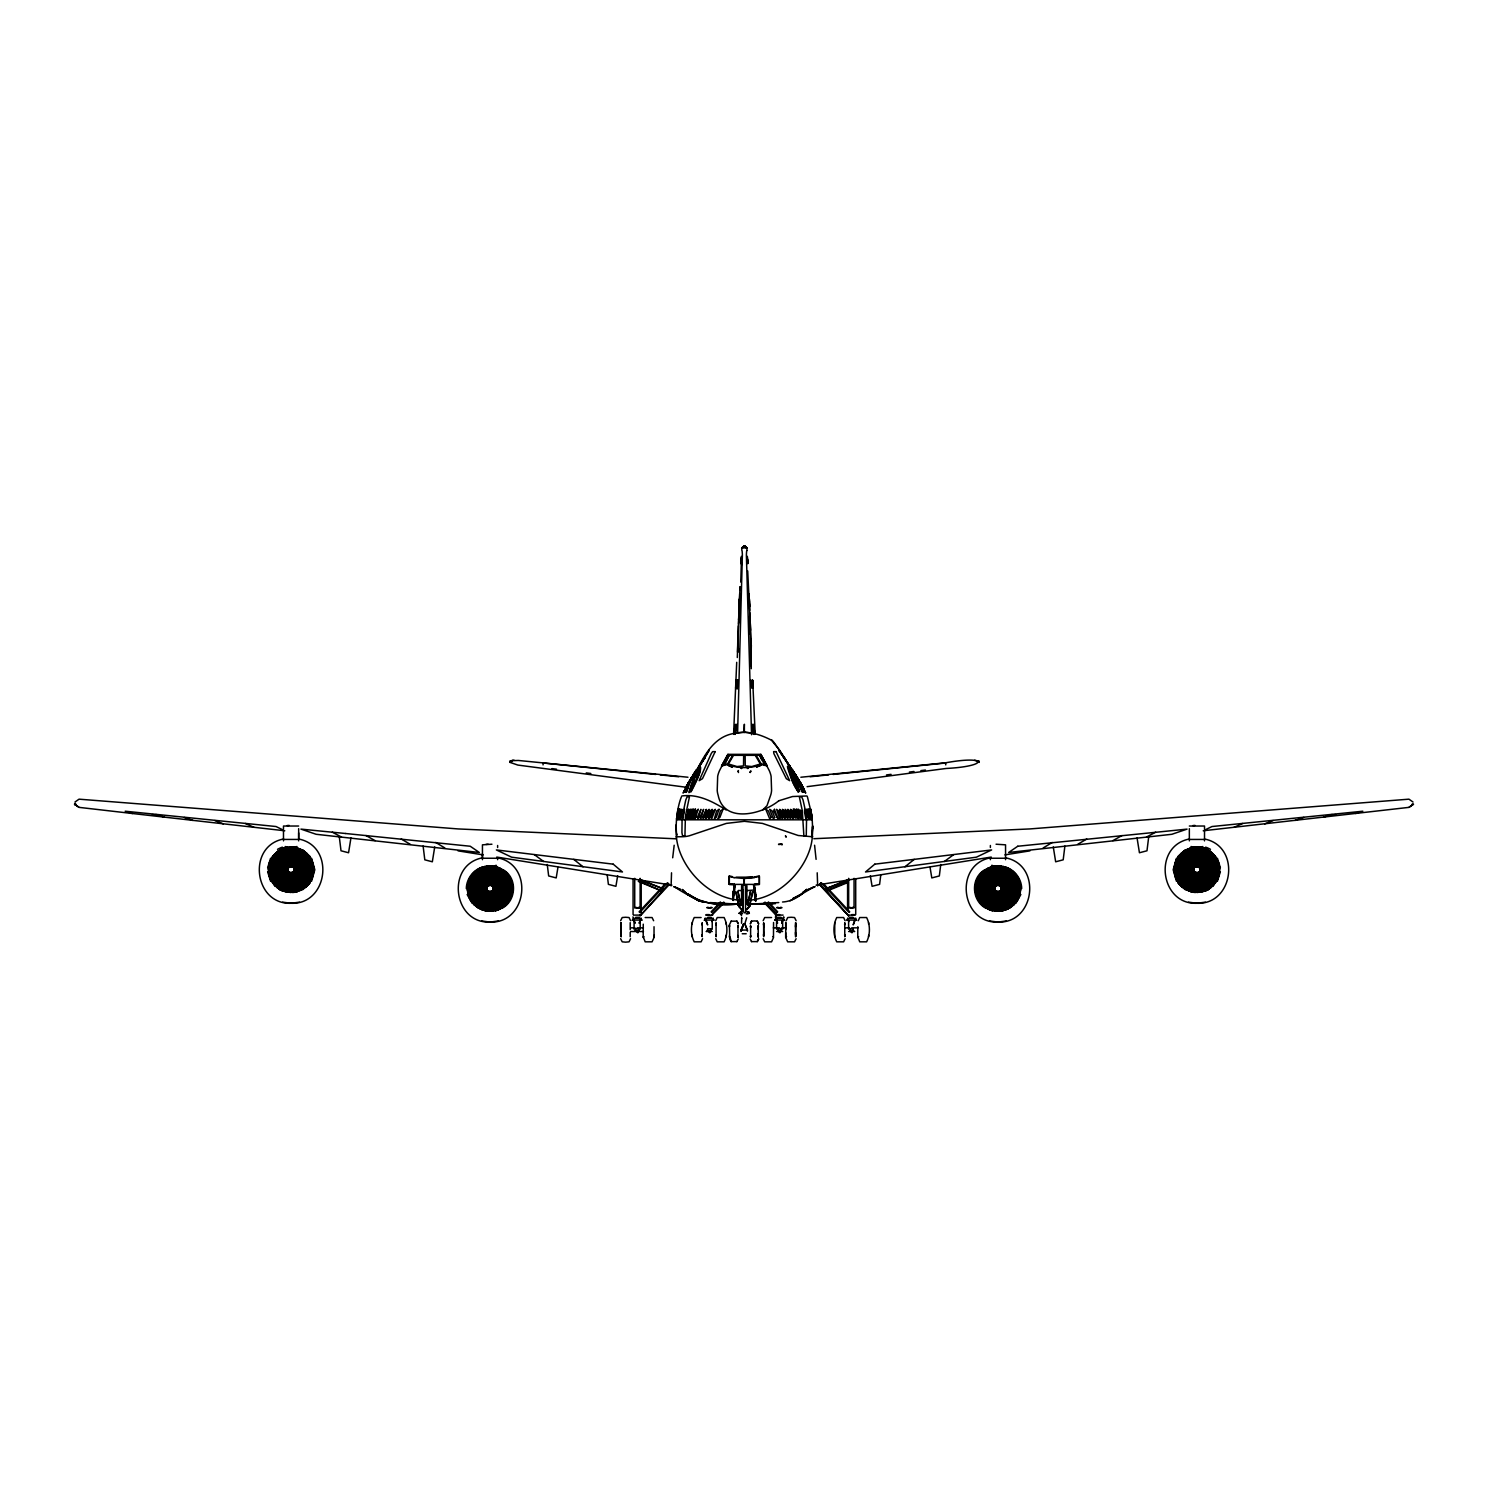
<?xml version="1.0" encoding="UTF-8"?>
<svg xmlns="http://www.w3.org/2000/svg" width="1488" height="1488" viewBox="0 0 1488 1488"><rect width="100%" height="100%" fill="white"/><g stroke="black" fill="none" stroke-linecap="round" stroke-linejoin="round"><path stroke-width="1.5" d="M283.483 839.492L283.483 830.676M298.66 828.686L298.66 839.437L283.483 839.437M749.71 612.479L749.673 622.43L749.189 616.888M313.689 868.043L313.689 870.554L294.345 869.476L313.689 870.685M512.635 889.359L493.309 888.299L512.635 889.359L512.653 886.867L493.291 888.076M268.472 871.373L287.854 870.294L268.472 868.862L287.854 870.145L268.472 870.833L268.714 873.456L287.909 870.592L268.547 871.503L268.472 868.862L287.835 869.848L268.919 865.253M467.381 888.094L486.781 888.82L467.437 887.685L467.437 890.177L486.818 889.117L467.995 883.537L467.511 885.992L486.781 888.82L467.437 888.224L467.623 885.602L486.781 888.652L467.511 885.992M738.922 617.687L739.48 598.846L739.48 618.896M677.189 815.48L676.594 818.939L677.951 809.342L677.765 810.904L679.439 809.342L679.235 810.904M678.547 816.038L677.3 818.939L678.286 809.342M677.877 818.939L679.198 809.342M678.472 817.377L678.621 818.939L680.574 809.342L679.198 818.939L679.03 817.377M680.165 818.939L681.988 809.342L680.183 818.939M733.249 893.005L733.547 891.647M734.123 886.885C737.434 877.027 730.534 916.571 733.565 891.87M733.435 900.445L733.398 893.153M753.058 687.326L752.909 685.354L755.16 733.1M676.222 824.761L676.315 832.703M812.615 828.146L812.039 816.001L807.445 796.954M672.688 857.795L674.176 845.24M741.34 556.345L740.987 563.729L741.061 562.278M1020.005 883.537L1001.201 889.043L1020.563 890.177L1020.563 887.685L1001.182 888.95L1020.433 886.141L1020.005 883.537L1001.219 888.206L1020.154 883.928L1019.447 881.528L1001.182 888.057L1019.633 881.9L1018.703 879.575L1001.164 887.908L1019.429 881.398L1001.164 887.908M1218.56 863.226L1200.128 869.234L1218.412 862.705L1219.118 865.105L1200.184 869.401L1218.97 864.602L1219.453 867.188L1200.184 869.848L1219.342 866.648L1219.583 869.271L1200.184 869.996L1219.081 865.253M978.472 894.809L994.672 888.596L975.477 890.903M1174.385 872.228L1174.85 874.684L1193.655 870.089L1174.757 874.163L1175.408 876.711L1193.711 870.238L1174.441 872.098M736.913 724.563L735.146 734.402M740.094 605.746L739.703 593.619L738.755 617.148M754.583 886.885C751.607 878.459 757.95 918.635 755.03 892.409M755.588 896.725C754.9 888.764 755.904 898.38 755.662 896.185M812.411 835.717L812.615 827.254M294.178 868.75L312.982 863.914L313.447 866.369L294.326 869.271M493.216 887.871L511.853 882.626M737.602 733.1L742.345 556.177A21.576 3.218 -78.5 0 0 742.289 553.164L742.214 552.067A22.153 1.395 -83.9 0 0 741.88 550.634L741.675 547.993L744.372 545.836L747.125 547.993L746.79 550.634M998.913 874.591L999.099 885.49L1003.675 866.63L1001.219 866.183M1198.324 866.779L1204.108 848.29L1198.342 866.797L1198.1 847.156L1200.574 847.379L1197.896 866.648A3.255 3.255 0 0 1 1199.588 871.615L1216.44 881.287L1217.537 879.055L1199.644 871.54A3.255 3.255 0 0 1 1194.25 871.615L1193.804 870.759L1175.929 878.311L1177.045 880.543L1193.841 870.833L1177.101 880.673M735.946 682.787L736.076 680.165L735.983 682.415M739.778 616.478L740.28 600.017M740.782 582.068L741.359 562.055L741.787 564.64M994.747 910.972L997.109 891.721L994.096 910.842L996.7 911.14L997.258 891.74L996.179 911.102L998.801 911.158L997.481 891.814L996.29 911.177M996.7 911.14L997.481 891.814M1195.794 888.02L1195.571 872.749L1189.024 890.921M1196.445 872.991L1195.255 892.354L1197.766 892.354L1196.519 872.972L1195.794 892.354L1193.171 892.112L1196.073 872.917L1193.711 892.149L1191.125 891.665L1195.645 872.749L1191.665 891.758M621.203 934.669L621.259 932.399M735.816 685.726L735.686 688.256L735.723 687.177M735.184 732.375L736.021 724.377L734.495 734.384M758.155 929.144L758.173 926.038M763.697 934.669L763.772 932.399M795.485 927.024L795.559 924.755M290.904 866.462L291.295 847.137M490.259 865.96L489.943 885.304L492.881 866.128L490.408 865.886M735.76 686.861L735.835 684.833M1198.119 847.137L1197.487 866.518L1198.658 847.137L1196.166 847.137L1197.338 866.518L1196.557 847.081L1194.083 847.304M489.738 911.158L490.445 891.796L486.985 910.991L489.608 911.233L490.594 891.796M741.526 913.688L739.052 913.316L741.619 911.4L741.526 909.373L738.122 905.374L740.745 903.793M738.215 905.374L738.253 904.388M738.308 625.834L737.862 652.302M654.032 936.882L654.106 935.189M692.18 924.178L692.255 922.486M735.983 682.248L735.946 682.471M741.136 560.548L741.266 557.665M726.088 936.882L726.144 935.189M729.343 926.764L729.399 925.331M729.492 926.764L729.548 925.331M834.749 922.486L834.749 936.882M868.583 936.882L868.657 935.189M733.64 733.1L736.709 662.327M702.169 924.755L702.243 923.211L702.169 924.811M716.081 936.212L716.156 934.669L716.081 936.101M737.862 636.25L737.546 652.097M738.439 624.179L738.773 615.121L738.848 622.43M750.473 936.882L750.677 935.599L750.473 936.789M844.682 924.755L844.756 923.211L844.682 924.811M620.98 924.811L621.054 923.323M735.723 688.126L736.058 680.183M758.173 936.789L758.396 935.543M763.493 924.811L763.567 923.323M795.689 936.101L795.764 934.613M735.909 683.476L735.946 682.508M740.15 589.992L740.02 586.644L737.304 657.529M735.742 687.27L735.797 685.987M997.462 870.257L997.202 865.96L999.694 865.96L998.653 885.379L997.723 874.572M1197.691 866.555L1198.621 847.211M1195.124 892.279L1196.222 872.935M743.907 732.505L744.372 724.247L744.372 732.505M751.273 668.689L751.049 639.449M490.928 865.942L489.775 885.286L490.798 865.96L488.306 865.96L488.901 885.49L484.325 866.63L486.781 866.183L489.199 885.397A3.255 3.255 0 0 0 487.376 890.438L487.394 890.494A3.255 3.255 0 0 0 492.714 890.438L510.161 898.882M290.588 866.5L291.834 847.137L289.342 847.137L290.681 866.518L289.881 847.137L287.426 847.379L290.234 866.574A3.255 3.255 0 0 0 288.412 871.615L271.56 881.287L270.463 879.055L288.356 871.54A3.255 3.255 0 0 0 293.75 871.615L294.215 870.685L312.052 878.162M681.392 796.898C676.891 807.798 675.199 826.733 676.724 834.842M677.635 818.939L679.012 809.342L678.658 810.904M738.569 619.808L738.662 618.543M812.039 835.717L812.653 825.859L812.113 835.754L812.336 832.703M999.694 865.96L998.522 885.323L999.155 865.96L1001.629 866.183L998.801 885.397A3.255 3.255 0 0 1 1000.624 890.438L1017.476 900.091L1018.573 897.859L1000.661 890.438A3.255 3.255 0 0 1 995.286 890.438L981.448 903.997M290.104 892.354L291.332 873.01L286.105 891.814L288.56 892.279L291.034 873.028L288.021 892.168L290.644 892.409L291.481 872.972L292.745 892.354L290.234 892.354L291.481 872.972L292.206 892.354L294.829 892.112L292.504 872.712M489.068 911.177L490.296 891.833L489.068 911.177L491.71 911.177L490.891 891.721L491.3 911.14L493.774 910.916L491.393 891.554M671.534 872.805L671.107 885.937M738.16 681.709C737.843 673.339 736.207 701.927 737.788 681.578M1218.895 875.093L1199.923 871.019L1218.895 875.093L1218.226 877.492L1199.886 871.168L1219.304 873.047L1218.839 875.502L1199.923 871.019L1218.839 875.502M1175.111 863.803L1193.934 868.471L1175.65 861.924L1174.962 864.323L1193.915 868.471L1175.557 862.315L1176.45 859.99M313.28 874.312L294.345 870.089L312.592 876.711L313.28 874.312L294.326 869.941L313.559 872.098M493.291 888.987L512.523 890.903M733.324 892.372L734.198 886.96L733.007 895.832L734.012 888.559L733.807 889.657M287.816 869.996L268.417 869.271L268.658 866.779L287.798 869.699L268.603 867.318L269.03 864.733L287.816 869.401L269.588 862.705L268.882 865.105L287.816 869.401L269.607 862.575L287.872 869.085L272.044 857.553L273.587 855.414L288.43 867.857L274.982 853.87L273.29 855.693L288.356 867.913M733.77 891.591L733.993 889.843L732.896 898.622L733.193 895.311M738.625 651L738.773 648.954M750.882 665.88L751.328 645.085M543.046 764.906L543.194 763.009L655.706 774.43M1020.322 892.261L1020.545 889.768L1001.145 889.247L1020.322 892.261L1001.033 889.694L1019.987 893.786L1001.033 889.694M1219.286 873.456L1219.509 870.964L1200.146 870.294L1219.528 868.732L1219.528 871.373L1200.091 870.592L1219.286 873.456L1200.035 870.815M754.993 890.605L755.402 892.856L754.583 887.276L755.458 893.488M976.054 882.737L975.589 885.193L994.784 887.871L975.384 887.276L975.607 884.783L994.895 887.406L976.147 882.626M1174.348 868.453L1174.571 865.96L1193.748 868.88L1174.311 870.015M313.745 870.145L313.503 872.638L294.364 869.866M676.705 818.939L676.854 817.377M735.853 686.6L736.169 683.624M735.779 688.126L736.579 681.578M733.565 892.651L733.286 895.032M677.486 818.939L677.654 817.377M1200.184 869.996L1219.528 868.732L1200.146 870.145L1219.528 871.373M737.918 682.787L737.099 686.805M643.262 936.882L645.178 941.83L652.06 941.83L654.032 937.514L654.032 926.726M857.813 936.882L859.729 941.83L866.611 941.83C870.368 934.65 870.313 924.736 866.611 917.538L859.729 917.538L858.241 920.719M687.958 777.238L518.345 760.461L512.095 760.666L509.807 762.321L517.861 765.074L686.842 787.338M817.656 885.937L817.21 872.805M1199.923 849.518L1197.896 866.648L1196.501 866.5L1189.861 848.234L1192.409 847.528L1196.724 866.5L1191.888 847.676L1196.575 866.481L1192.018 847.676L1194.473 847.211L1197.189 866.481L1196.036 847.137L1197.189 866.481L1193.934 847.304M287.891 870.517L270.649 870.908L287.891 870.443L268.658 872.917L287.909 870.592M994.895 908.796L996.607 891.554M1195.924 872.842L1193.06 892.019M880.747 875.167L879.613 884.356L872.08 886.309L870.331 875.744M940.751 864.491L939.337 875.948L931.804 877.92L930.056 867.355M1064.887 846.058L1063.195 859.822L1055.662 861.794L1053.281 846.932M1148.68 837.019L1146.988 850.783L1139.436 852.754L1137.055 837.893M292.708 866.927L291.071 866.481L293.396 847.267L295.982 847.676L291.425 866.481L289.732 866.76L283.892 848.29M507.873 902.546L506.199 904.388L492.621 890.568A3.255 3.255 0 0 0 490.891 885.416L492.342 866.072L494.946 866.481L490.389 885.304L489.199 885.416L486.26 866.276M678.379 810.904L678.584 809.342L677.356 818.939M732.821 900.407L734.57 885.267M288.691 892.223L291.183 873.01M487.45 908.852L490.147 891.814L487.506 911.084L485.051 910.619L489.701 891.814L485.441 910.768L483.042 910.061L489.552 891.777L483.563 910.21M733.677 891.368L733.882 889.861L733.398 892.744M735.128 730.794L735.742 726.144L735.388 730.794M733.751 890.549L733.547 892.335M267.617 867.764L270.593 858.241M466.302 888.559C466.451 878.943 473.11 869.885 482.354 867.076M763.697 923.62L763.697 935.747M1220.383 871.726L1217.407 881.249M75.237 803.334L74.642 804.673L76.037 804.32M812.318 836.795C810.439 865.402 780.437 899.812 746.269 900.352M350.945 837.893L348.564 852.754L341.012 850.783L339.32 837.019M434.719 846.932L432.338 861.794L424.805 859.822L423.113 846.058M509.956 761.131C508.654 763.642 512.021 759.029 514.216 760.294M557.944 867.355L556.196 877.92L548.663 875.948L547.249 864.491M617.669 875.744L615.92 886.309L608.387 884.356L607.253 875.167M733.696 734.291L735.463 724.451L733.696 734.384M291.202 866.462L293.917 847.304L291.443 847.081M490.166 885.286L492.881 866.128M1218.3 877.102L1199.793 871.28L1217.407 879.427L1218.3 877.102L1199.923 871.094M976.686 880.729L995.007 887.127L975.998 883.147L976.686 880.729L995.1 887.015L977.616 878.701M1175.762 861.812L1194.064 868.192L1176.58 859.897M311.866 878.664L294.233 870.536L312.74 876.19L311.866 878.664L294.215 870.685M493.253 889.285L511.705 895.013M287.872 869.104L269.421 863.077L270.332 860.752L287.947 868.787L270.128 861.254L271.244 858.874L288.021 868.657L271.244 858.874M678.305 816.038L679.997 809.342L678.881 816.038M1174.311 868.583L1193.748 868.88L1174.553 866.369L1175.018 863.914L1193.841 868.601L1174.664 865.849M313.615 872.228L313.15 874.684L294.345 870.089M512.579 891.052L512.114 893.507L493.309 888.913L512.207 892.967L511.556 895.516L493.253 889.21M747.98 903.402L750.547 891.312L747.683 903.793M749.692 905.857L752.686 891.758L749.468 905.857L747.553 905.411M999.099 885.49L1003.135 866.518L1005.665 867.244L999.899 885.918L1008.976 868.787L1011.226 870.182L1000.122 886.104L1008.976 868.787M999.564 885.695L1005.163 867.095L999.359 885.602L1003.265 866.574M1202.099 847.714L1198.045 866.667L1202.75 847.9M490.835 885.397L494.425 866.388L496.973 867.039L490.37 885.304L494.555 866.351M290.96 873.028L286.477 891.944L284.078 891.256A20.534 20.534 0 0 1 277.865 887.592M485.59 910.73L489.998 891.833M678.9 810.904L679.253 809.342M678.026 810.904L678.379 809.342M999.304 885.565L1003.786 866.723M994.635 910.935L992.161 910.47L996.328 891.424L988.237 909.038L990.562 909.931L996.532 891.517L990.059 909.745M992.161 910.47L996.811 891.628L992.57 910.526L990.171 909.856L996.532 891.517L990.562 909.931M1191.125 891.665L1195.775 872.824L1191.535 891.721L1189.135 891.033M296.112 847.676L291.574 866.537M295.982 847.676L291.276 866.5L295.461 847.565L298.009 848.216L291.871 866.593L297.488 848.067L299.962 848.941L292.02 866.611A3.255 3.255 0 0 1 293.75 871.615L307.16 885.695L308.927 883.742M490.37 885.304L494.946 866.481M285.956 891.796L290.737 873.01L284.599 891.405M485.051 910.619L489.924 891.833M734.96 734.291L736.895 724.414M734.719 886.922L735.165 885.304M467.846 883.928L486.799 888.355L467.883 884.077L468.553 881.528L486.818 888.057L468.367 881.9L469.297 879.575L486.892 887.759L468.571 881.398M294.326 869.643L313.689 870.015M493.291 888.466L512.653 888.82L512.467 891.442L493.328 888.689M1206.563 849.239L1198.603 866.927L1204.238 848.346L1206.563 849.239L1198.844 867.095L1208.423 850.206L1206.173 849.109L1198.714 867.039L1207.94 849.983L1198.844 867.095M1195.31 872.6L1189.526 891.126L1187.201 890.233L1195.385 872.619L1187.591 890.345L1185.341 889.247L1194.976 872.396L1187.108 890.103M1189.656 891.182L1195.571 872.749M490.687 885.341L496.453 866.89M282.125 890.512L290.29 872.898L284.45 891.424L282.125 890.512L289.993 872.824L278.461 888.522L280.581 889.843L289.993 872.824L280.116 889.545L282.478 890.717L290.141 872.898M489.403 891.777L483.414 910.247L481.089 909.335L489.403 891.777L482.912 910.042L489.533 891.777M639.245 922.895L640.584 918.914M781.814 922.895L783.823 916.906L781.814 923.267M855.191 918.914L853.182 924.904L855.86 918.226M1198.454 866.872L1204.629 848.439L1202.23 847.769L1198.175 866.741L1202.639 847.807L1200.184 847.36M698.597 775.453C704.01 757.336 689.018 786.11 690.544 790.407M283.948 891.238L290.439 872.972M685.819 788.101L697.816 769.761L696.291 772.253M737.025 941.606L731.073 941.606L729.752 938.984L729.399 924.848L731.222 921.165M715.728 920.719L717.216 917.538L724.098 917.538C727.799 924.736 727.855 934.65 724.098 941.83L717.216 941.83L715.728 938.705M845.11 938.705L843.622 941.83L836.74 941.83C832.982 934.65 833.038 924.736 836.74 917.538L843.622 917.538L845.11 920.719M1017.346 900.184L1000.42 890.735L1017.625 899.719L1016.323 901.858L1000.494 890.605L1017.718 899.608L1000.661 890.438M1199.384 871.912L1215.566 882.589L1199.254 872.005L1214.301 884.244L1199.049 872.21L1214.208 884.337L1212.534 886.197L1198.937 872.34L1213.836 884.746L1215.473 882.682L1199.458 871.782L1216.589 880.915L1215.287 883.035L1199.384 871.931L1216.31 881.361M979.364 875.669L995.509 886.383L979.774 875.13L978.323 877.325L995.323 886.625L978.49 876.953L977.374 879.185L995.249 886.755L995.956 885.974L982.415 872.061L980.722 873.902L995.844 886.085L981.094 873.512M487.004 887.332L471.305 875.911L469.966 878.013L487.004 887.332L471.305 875.911L487.227 886.922L472.552 874.237L471.026 876.209L487.078 887.201L470.264 877.567M750.826 771.082L749.747 772.235M747.478 930.056L744.818 923.769L747.478 931.116L747.367 930.056L740.968 930.056L743.609 923.769L741.061 931.116L743.516 924.327M741.061 931.116L742.977 926.02M750.826 771.193L750.305 772.551M977.504 878.794L976.593 881.138L995.007 887.146M511.723 895.144L510.83 897.487L493.179 889.508L511.016 896.985M639.245 923.267L641.254 918.226M711.971 921.593L713.31 918.226M695.938 770.635L683.624 792.341M690.618 781.405L686.284 792.341L688.237 786.538L685.001 792.341L688.702 783.804M1193.822 868.676L1174.906 864.454M697.835 777.424C683.438 805.51 694.561 787.04 699.937 772.551C704.977 747.646 678.64 815.889 693.482 783.934L693.017 786.427L698.151 775.843L698.188 774.876L696.756 776.941L699.267 770.3L696.086 776.959L696.44 774.876L695.64 775.843L691.529 788.101M1000.066 886.048L1009.459 869.029L1007.227 867.932L999.638 885.751L1007.711 868.174L1005.274 867.169M1007.227 867.932L999.75 885.844L1007.618 868.043M1198.603 866.927L1206.061 849.053M986.302 907.922L995.918 891.089L988.627 909.168L986.377 908.052L996.011 891.2L994.951 889.861L977.839 898.882M988.739 909.224L996.346 891.424M299.46 848.755L292.001 866.611L299.962 848.941M491.114 885.49L498.424 867.56L500.805 868.676L491.263 885.527L505.455 872.024M282.627 890.717L290.29 872.898M481.442 909.54L489.106 891.703L479.21 908.405L481.442 909.54L489.254 891.721L481.089 909.335M690.227 780.921L697.091 769.873L683.736 792.341M311.569 881.249L314.824 869.755L311.569 858.241M1020.861 894.511L1015.876 903.235M1176.431 858.241L1173.176 869.755L1176.431 881.249M683.048 793.141L696.105 770.152M988.144 908.926L996.16 891.275M491.059 885.434L498.926 867.764L496.601 866.853M1015.337 903.067L1000.308 890.828L1016.602 901.393L1015.021 903.495L1000.196 890.959L1016.509 901.486L1000.42 890.735M1178.403 856.753L1194.678 867.355L1179.91 854.763L1178.403 856.753L1194.473 867.578L1176.338 860.38L1177.454 858.148L1194.418 867.616L1177.566 858.055M751.589 921.165L750.324 923.843L751.421 921.165L754.509 920.923L757.373 921.165L758.694 923.843M786.203 920.719L787.691 917.538L791.151 917.259L794.555 917.538L796.117 920.719M272.062 857.404L288.17 868.248L273.587 855.414M630.559 938.705L629.071 941.83L625.592 942.164L622.189 941.83L620.626 938.705M702.596 938.705L701.108 941.83L694.226 941.83C690.469 934.65 690.525 924.736 694.226 917.538L701.108 917.538M736.858 941.606L738.271 938.984M620.626 920.719L622.189 917.538L625.592 917.259L629.071 917.538L630.559 920.719M763.139 920.719L764.702 917.538L771.565 917.538M312.071 878.311L310.955 880.543L294.122 870.982L311.197 880.059M511.035 897.134L509.919 899.366L493.086 889.787M778.577 844.552L781.944 844.235L778.577 844.235M757.206 941.606L758.527 938.984M758.694 938.984L757.373 941.606L751.421 941.606M796.117 938.705L794.555 941.83L787.691 941.83L785.701 937.514L785.701 932.697M469.073 879.929L470.208 877.697L486.967 887.48L469.334 879.445M729.269 755.327L724.582 764.516L727.632 763.846L732.617 755.327L727.762 755.29L722.108 765.353L724.303 764.627L729.101 755.29M1210.172 851.359L1199.086 867.281L1208.051 850.057L1210.172 851.359L1199.309 867.504L1211.399 852.345L1199.514 867.727L1213.334 854.112L1211.474 852.438L1199.384 867.634L1212.943 853.759M982.991 905.597L985 907.085L995.788 891.014L984.628 906.899L986.767 908.219L995.918 891.089L986.86 908.294M986.767 908.219L995.918 891.089M1194.883 872.284L1185.731 889.396L1183.592 888.094L1194.734 872.191L1185.266 889.117M1185.824 889.489L1195.05 872.452M699.472 766.562L704.81 756.964L703.88 758.527M700.271 764.999L699.248 766.562L705.368 756.964L699.025 766.562L705.163 756.964M301.357 849.611L292.299 866.704L301.841 849.853L299.609 848.737M491.338 885.546L500.321 868.434M749.822 904.295L750.324 905.374L746.902 909.373M750.324 905.374L746.809 909.373M280.581 889.843L289.993 872.824M762.712 809.937L766.99 805.715L770.654 795.206A120.454 30.244 55.5 0 0 771.584 790.407L771.119 776.531A7.905 1.86 66.5 0 0 769.315 770.71L760.833 754.342L727.948 754.342L719.485 770.71A7.905 1.86 -66.5 0 0 717.662 776.531L717.216 790.407A120.454 30.244 -55.5 0 0 718.146 795.206C723.8 823.924 762.154 814.457 778.745 800.804M692.999 777.778C702.429 759.512 711.822 736.579 734.83 733.305C747.478 730.348 760.238 734.384 771.454 740.187L779.489 750.008L801.251 784.176M727.948 754.342L721.513 766.022L727.446 764.516C737.974 768.626 750.826 768.626 761.354 764.516L767.287 766.022L760.833 754.342M1199.03 867.225L1208.516 850.336M743.144 547.993L744.372 545.836L747.125 547.993M689.297 781.367L688.386 782.744L693.464 774.895L689.744 780.4M695.993 771.491L697.072 769.854L685.298 788.101L696.849 769.854L688.088 782.967M690.153 780.103L692.534 776.81M1000.029 891.107L1015.244 903.142L1013.57 905.002L999.973 891.145L1013.923 904.611L1011.97 906.378L999.843 891.219L1013.923 904.611M704.884 757.578L709.311 750.008L691.511 777.926M639.71 879.259L663.276 888.857L639.356 879.799M1179.593 855.191L1194.92 867.151L1181.379 853.256L1179.686 855.098L1194.678 867.355L1178.608 856.4L1177.287 858.52L1194.287 867.802M685.484 787.859L687.809 783.934M689.111 781.721L688.498 782.725M699.174 766.562L705.312 756.964M293.992 871.243L309.876 882.347L311.197 880.226M509.119 900.686L492.956 890.066L508.822 901.151L510.142 899.031M693.854 776.178L695.194 774.02M271.002 859.208L288.04 868.508L271.002 859.357L272.341 857.088M693.352 776.122L683.42 792.341M638.296 881.435L661.862 891.052L663.276 888.857M1018.331 898.343L1000.68 890.363L1019.931 893.916L1019.261 896.315L1000.922 889.973L1019.894 894.307L1020.34 891.851L1001.071 889.545L1020.377 891.721L1001.126 889.396L1020.489 890.308M294.233 870.536L312.592 876.711M1000.122 886.104L1010.761 869.885M1000.289 886.253L1010.854 869.978L1012.863 871.484L1000.345 886.309L1011.282 870.313M1199.254 867.448L1209.725 851.08M694.189 774.169L693.408 775.825L695.993 772.458M1194.752 872.21L1183.964 888.28L1181.956 886.774M301.506 849.629L303.645 850.931L292.373 866.723L303.329 850.671L305.319 852.178L292.95 867.095L306.491 853.201M292.429 866.779L303.18 850.652M500.47 868.434L502.591 869.755L491.542 885.639L502.144 869.476L504.283 870.982L491.803 885.788L503.855 870.666M661.862 891.052L638.687 880.859M278.33 888.448L289.583 872.656L278.758 888.782L276.787 887.276L289.193 872.396L275.224 885.881L277.066 887.555L289.304 872.507M278.907 888.801L289.714 872.712L278.461 888.522M488.269 891.331L476.03 906.378L474.188 904.685L488.157 891.219L475.621 906.006L477.722 907.587L488.529 891.479L477.295 907.271L479.545 908.647L489.031 891.684L479.21 908.405L488.678 891.517L477.295 907.271M477.871 907.606L488.678 891.517M692.738 775.304L696.254 770.152M692.98 775.564L691.474 777.778M690.172 779.898L695.547 772.142M692.255 776.922L692.906 776.029M693.352 775.341L694.97 773.369L693.52 775.49M694.394 773.853L695.752 771.9M984.572 906.769L995.695 890.903M1183.518 887.964L1194.659 872.08L1181.9 886.643M491.542 885.639L502.591 869.755M1198.751 872.47L1212.776 885.881L1210.934 887.555L1198.696 872.507L1211.344 887.201L1209.242 888.782L1198.417 872.656L1211.213 887.276M996.197 885.788L983.996 870.703L982.154 872.377L996.737 885.509L987.53 868.434L985.409 869.755L996.458 885.639L985.707 869.476L983.717 870.982L996.346 885.732L984.145 870.666M1195.05 867.095L1182.96 851.88L1181.119 853.573L1195.05 867.076L1181.509 853.201M293.675 871.763L307.588 885.174M275.057 853.759L288.486 867.727L276.526 852.438L274.666 854.112L288.616 867.616L276.601 852.345M690.265 779.898L697.686 769.854L695.938 771.658M310.136 882.031L308.63 884.021L293.843 871.522L308.946 883.593M509.101 900.835L507.594 902.825L492.807 890.326L507.91 902.398M1012.435 871.15L1000.42 886.439L1014.37 872.935L1012.51 871.261L1000.345 886.309M982.936 905.448L995.565 890.81L983.345 905.82L981.485 904.146L995.36 890.568A3.255 3.255 0 0 1 997.109 885.416L989.427 867.56L987.195 868.676M1180.412 885.174L1194.269 871.633L1182.309 886.997L1180.449 885.323L1194.325 871.763A3.255 3.255 0 0 1 1196.073 866.593L1187.908 848.978L1196.929 866.481L1194.473 847.211M983.419 905.913L995.565 890.81M1182.383 887.108L1194.659 872.08M310.285 882.83L302.696 889.694M1177.715 856.66L1185.304 849.797M292.913 867.02L304.891 851.861M277.214 887.592L289.453 872.563M476.16 906.415L488.417 891.386M1012.919 871.615L1000.42 886.439L1013.979 872.563M1199.384 867.634L1211.827 852.661L1209.818 851.173M1010.278 907.587L999.583 891.368L1012.268 906.08L1010.278 907.587L999.322 891.517L1008.455 908.647L1010.575 907.327L999.471 891.479L1011.84 906.415M1182.569 852.252L1195.999 866.611M306.044 886.774L304.036 888.28L293.341 872.08L306.1 886.643M281.827 849.109L289.286 867.039L281.827 849.109L279.577 850.206L289.044 867.206L279.949 850.057L277.828 851.359L288.821 867.411L278.275 851.08M742.438 547.993L744.372 545.836L746.641 547.993M473.947 872.675L487.394 886.681L473.947 872.675L472.254 874.516L487.227 886.922M639.059 911.846L665.285 883.742M639.728 912.479L667.517 882.719L668.726 883.891L640.045 915.883L669.377 884.467M711.097 911.846L720.359 901.933M711.785 912.479L721.048 902.565M723.8 902.081L711.45 915.306L724.433 902.658M644.044 936.603L643.188 937.514L643.262 924.178M730.106 937.217L731.222 941.606M786.557 936.603L785.701 937.514L785.776 922.486M858.595 936.603L857.739 937.514L857.813 926.726M914.246 859.376L904.946 866.797M953.641 854.633L944.378 861.478M1199.57 867.857L1213.018 853.87L1214.71 855.693L1199.57 867.857L1213.39 854.261M981.801 904.388L995.305 890.438L981.894 904.499L980.127 902.546M1179.073 883.742L1180.765 885.583L1194.455 871.875M1180.765 885.583L1194.325 871.763M306.993 853.647L293.08 867.151L306.621 853.256L308.314 855.098L293.787 867.95M507.278 873.902L492.044 885.974L505.585 872.061L507.278 873.902L492.751 886.755M274.164 884.746L288.97 872.228L273.792 884.337L275.466 886.197L289.063 872.34L274.015 884.672L272.527 882.682L288.616 871.931L272.713 883.035L271.411 880.915L288.542 871.782L271.69 881.361M275.615 886.234L289.193 872.414L275.224 885.881M488.027 891.145L474.43 905.002L472.756 903.142L487.915 891.033L474.077 904.611M474.579 905.057L488.157 891.219L477.295 901.691M1014.425 873.065L1000.717 886.792L1015.393 874.107L1000.717 886.792L1014.053 872.675L1015.746 874.516L1000.866 887.053L1016.974 876.209L1015.448 874.237L1000.773 886.922M293.155 867.206L306.881 853.573L305.04 851.88M492.044 885.974L505.846 872.377L504.004 870.703M275.113 885.788L289.063 872.34M742.159 547.993L744.372 545.836L746.362 547.993M806.849 889.489L802.571 892.744L806.849 889.489C800.414 896.129 791.951 901.542 782.521 902.007M848.699 915.883L819.423 884.467L821.283 882.719L849.053 912.479M304.482 887.964L293.266 872.191L302.734 889.117M506.552 903.997L492.64 890.568L491.84 891.275L499.373 909.168L501.623 908.052L491.989 891.2L501.698 907.922M821.283 882.719L819.423 884.467L848.755 915.883L820.055 883.891M288.914 867.281L277.828 851.359M487.878 886.104L479.024 868.787L476.774 870.182L487.878 886.104L477.239 869.885M1052.258 842.431L1043.125 847.993M307.551 885.323L305.691 886.997L293.415 872.042M506.515 904.146L504.655 905.82L492.435 890.81L505.064 905.448M472.607 874.107L487.283 886.792L473.575 873.065L475.49 871.261L487.58 886.439L475.081 871.615M798.182 790.407L797.456 785.552L793.569 777.368A11.923 1.376 66.8 0 0 790.853 771.9L788.566 768.831L792.676 781.442A12.611 1.73 66.6 0 0 795.131 786.352L798.405 792.193L795.522 787.747A14.75 2.027 66.6 0 1 792.546 781.851C774.523 733.696 811.76 815.647 795.299 783.934L797.14 786.427L789.198 770.3L791.672 778.447L797.27 788.101M1215.938 857.404L1199.83 868.248L1214.413 855.414L1215.938 857.404L1200.128 869.104L1218.579 863.077L1217.668 860.752L1200.053 868.787L1217.872 861.254L1216.756 858.874L1199.96 868.508L1216.998 859.357L1215.659 857.088M980.48 902.956L995.081 890.14L980.406 902.825L978.899 900.835L995.044 890.066L979.178 901.151L977.858 899.031M1179.445 884.132L1194.046 871.317L1179.37 884.021L1177.864 882.031L1194.008 871.243L1178.124 882.347L1176.803 880.226M309.262 856.325L293.415 867.467L307.942 854.707L309.597 856.753L293.378 867.411L309.392 856.4L310.713 858.52L293.713 867.802M492.286 886.16L506.906 873.512M472.663 903.067L487.804 890.959L471.491 901.486L487.692 890.828L472.979 903.495L471.491 901.486L487.58 890.735L471.677 901.858L470.375 899.719L487.506 890.605L470.654 900.184M473.128 903.551L487.915 891.033L472.756 903.142M744.223 912.925L745.469 911.884M1155.655 832.201L1146.541 837.037M1199.793 868.174L1214.747 855.842M74.456 804.078L75.962 804.524M980.09 902.398L995.193 890.326M1179.054 883.593L1194.157 871.503M293.322 867.355L308.314 855.098M998.969 891.684L1008.79 908.405L1006.558 909.54L998.746 891.721L1004.586 910.247L1006.911 909.335L998.913 891.703L1008.306 908.647M1198.007 872.824L1205.522 890.717L1207.754 889.601L1198.286 872.712L1209.539 888.522L1207.419 889.843L1198.007 872.824L1207.419 889.843M741.712 547.993L744.372 545.836L745.655 547.993M987.065 868.713L996.886 885.49L988.943 867.802L991.399 866.853L997.313 885.341L998.801 885.397M292.95 872.452L302.659 889.247L300.409 890.345L292.876 872.452L302.269 889.396L304.408 888.094M279.577 850.206L289.156 867.095L281.344 849.35L283.762 848.346L289.546 866.872L281.437 849.239M1086.742 839.027L1077.61 844.384M1121.989 835.531L1112.857 840.646M1242.629 823.478L1233.943 827.365M1273.189 820.539L1264.67 823.906M1182.681 852.178L1184.671 850.671L1195.422 866.834L1184.243 851.006L1186.494 849.629L1195.701 866.704L1186.029 849.908M505.009 905.597L503 907.085L492.305 890.903L503.372 906.899L501.233 908.219L492.082 891.089L501.14 908.294M477.146 869.978L475.137 871.484L487.655 886.309L476.718 870.313M501.642 908.498C516.466 901.263 517.787 878.143 503.335 869.848M984.665 869.848C970.213 878.143 971.534 901.263 986.358 908.498M808.691 889.452L814.308 886.699L790.016 900.854M1000.866 887.053L1016.639 875.781L1018.034 878.013L1000.996 887.332L1017.736 877.567L1000.996 887.332L1016.992 876.358M1000.922 887.201L1016.695 875.911M1199.83 868.248L1215.603 856.976M1199.923 868.434L1213.91 858.353M1178.124 882.347L1194.008 871.243M74.977 802.032L79.05 799.168L458.062 828.928L676.482 838.823M1408.95 807.37L1413.023 804.506L1408.95 807.37L1203.253 830.769L1211.995 826.528L1362.803 811.22L1355.568 813.508M272.843 883.109L288.746 872.005L272.527 882.682M471.808 901.933L487.711 890.828M1332.113 814.494L1323.539 817.154M1303.748 817.414L1295.062 820.446M978.881 900.686L995.007 889.917M1177.845 881.882L1193.953 871.112M1197.654 872.954L1205.875 890.512L1203.55 891.424L1197.561 872.972L1204.052 891.238M989.074 867.764L997.537 885.304L993.575 866.388L991.027 867.039M298.344 891.182L292.764 872.563L300.799 890.233L298.474 891.126M491.654 891.424L499.763 909.038L497.438 909.931L491.579 891.424L499.261 909.224M741.526 911.4L739.164 913.316L742.419 913.688L740.652 913.316L741.526 915.752M1001.033 887.48L1017.792 877.697L1018.927 879.929L1001.108 887.759L1018.034 878.18M1199.96 868.508L1216.998 859.208M994.84 889.582L978.081 899.366L976.965 897.134L994.895 889.638L977.17 897.487L976.277 895.144M978.137 899.496L994.951 889.861M293.62 867.709L310.434 858.055M509.398 876.878L492.677 886.606L509.677 877.325L508.357 875.204L492.379 886.29L508.543 875.558L507.055 873.568M487.394 890.494L470.524 900.091L469.427 897.859L487.32 890.363L470.282 899.608L487.506 890.605M1176.803 880.059L1193.878 870.964M271.337 880.803L288.43 871.689M271.411 880.915L288.542 871.782M1005.088 910.042L998.615 891.777L1004.958 910.061L1002.559 910.768L998.299 891.814L1004.437 910.21M792.695 898.659L801.734 893.879L806.496 889.452L802.292 893.879L792.844 898.659M1196.426 866.537L1190.512 848.067L1188.038 848.941L1196.129 866.593L1190.363 848.048M495.299 910.582L491.3 891.554L497.941 909.745M482.224 867.355L488.789 885.565L484.735 866.574L482.335 867.244M778.763 800.786L792.546 796.526L806.998 795.968M1186.159 849.853L1188.391 848.737L1196.147 866.593L1188.038 848.941M1412.038 804.524L1413.544 804.264L1411.963 804.32M1198.435 872.656L1209.67 888.448L1198.417 872.656L1210.786 887.592M1018.666 879.445L1001.108 887.759L1018.927 879.929M1200.072 868.936L1217.872 861.106M1176.134 878.664L1193.767 870.536L1175.26 876.19L1176.134 878.664L1193.804 870.759M311.42 859.897L293.954 868.211L311.662 860.38L310.546 858.148M510.384 878.701L492.9 887.015L510.626 879.185L509.51 876.953M270.593 879.427L288.207 871.28L269.7 877.102L270.593 879.427L288.356 871.54L270.463 879.055M487.32 890.345L469.538 898.25L468.646 895.906L487.171 890.103L468.069 893.916L468.739 896.315L487.227 890.252L469.669 898.343M976.984 896.985L994.802 889.34L976.295 895.013M1175.948 878.162L1193.767 870.536L1175.427 876.841M270.388 878.924L288.263 871.429M282.646 839.176C246.766 847.081 254.392 904.909 291.071 903.272C327.769 904.909 335.395 847.081 299.516 839.176M481.61 857.981C445.73 865.886 453.356 923.713 490.036 922.076C526.733 923.713 534.341 865.886 498.48 857.981M989.52 857.981C953.659 865.886 961.267 923.713 997.964 922.076C1034.644 923.713 1042.27 865.886 1006.39 857.981M1188.484 839.176C1152.605 847.081 1160.231 904.909 1196.929 903.272C1233.608 904.909 1241.234 847.081 1205.354 839.176M296.875 891.665L292.355 872.749L296.986 891.572L294.419 892.112L292.057 872.842L292.876 892.279M849.09 879.259L825.524 888.857L849.425 879.799M828.686 889.582L847.974 881.733M848.365 882.31L826.937 891.052L825.859 889.433M633.665 919.696L632.195 920.272L633.665 918.319L640.621 918.319L642.091 920.272L640.621 919.696M705.703 919.696L704.252 920.272L705.703 918.319L712.678 918.319L714.128 920.272L712.678 919.696M776.122 919.696L774.653 920.272L776.122 918.319L783.097 918.319L784.548 920.272L783.097 919.696M848.16 919.696L846.709 920.272L848.16 918.319L855.135 918.319L856.586 920.272L855.135 919.696M279.465 849.797L283.39 848.272M495.783 910.823L499.689 909.28M1204.61 891.238L1208.535 889.694M808.077 889.452L815.182 886.699M482.726 867.169L480.382 868.043L488.25 885.844L480.773 867.932L478.541 869.029L488.008 886.011M999.192 891.61L1008.92 908.368M1200.128 869.234L1218.393 862.575L1200.128 869.085M1175.408 876.711L1193.711 870.238M994.747 889.21L976.463 895.646L975.756 893.116L994.709 888.745L975.886 893.507L975.421 891.052M493.03 887.294L511.202 880.636L512.002 883.147L493.142 887.499M1200.946 847.137L1202.862 846.523M288.114 871.168L269.774 877.492L269.105 875.093L288.114 871.168L269.626 876.99L288.207 871.28L269.886 877.604M468.85 896.408L487.171 890.103L468.106 894.307L467.66 891.851L486.967 889.694L468.013 893.786M311.55 859.99L312.443 862.315L294.085 868.471L312.889 863.803M312.443 862.315L294.029 868.322L312.238 861.812L313.038 864.323L294.178 868.676M492.993 887.146L511.407 881.138L510.496 878.794M1000.345 911.047L997.853 891.814L1002.949 910.619L1000.494 911.084L997.704 891.833L998.262 911.158L1000.885 910.991L998.002 891.833L1002.41 910.73M1197.226 892.354L1197.133 872.991L1201.895 891.814L1199.44 892.279L1196.966 873.028L1199.979 892.168L1197.356 892.409M288.077 849.518L290.104 866.648L289.379 847.211M634.725 878.329L634.725 907.699L636.046 907.308M708.102 907.308L706.781 907.699L712.175 907.699L710.818 907.308M639.077 917.296L635.748 917.296M711.115 917.296L707.804 917.296M780.995 917.296L777.685 917.296M853.033 917.296L849.722 917.296M1201.523 891.944L1203.922 891.256A20.534 20.534 0 0 0 1210.135 887.592M777.982 907.308L776.606 907.699L782.018 907.699L780.698 907.308M848.662 878.329L848.662 907.699L850.02 907.308M287.816 847.36L285.361 847.807L289.825 866.741L285.77 847.769L283.371 848.439L289.546 866.872L281.939 849.053M636.492 907.94L639.208 908.182M708.53 907.94L710.39 907.94M778.41 907.94L780.27 907.94M850.448 907.94L852.308 907.94M297.005 846.523L292.969 847.565M495.337 865.495L496.434 865.384M854.056 878.329L854.056 907.699L848.662 907.699M640.138 878.329L640.138 907.699L634.725 907.699M269.161 875.502L287.984 870.722L268.696 873.047L269.161 875.502L288.077 871.019L269.049 874.963M754.435 877.027L759.289 875.874L759.271 884.411L729.157 884.393L729.157 875.874L732.394 876.655M1001.238 888.429L1020.117 884.077M975.756 893.116L994.691 888.894M1174.72 874.312L1193.655 870.089M269.105 875.093L288.077 871.019M488.306 865.96L489.626 885.323M998.374 885.323L997.592 865.886L995.119 866.128L998.057 885.304L997.072 865.942M993.445 866.351L997.63 885.304L992.924 866.5L995.509 866.016L998.076 885.304L994.988 866.128M493.365 910.935L495.839 910.47L491.319 891.554L495.43 910.526L497.829 909.856L491.468 891.517M292.615 872.619L298.865 891.033L296.465 891.721L292.355 872.749M816.075 885.174L991.25 857.069M1004.902 854.875L1029.938 850.857M1200.165 869.848L1219.453 867.188M975.533 891.572L994.672 888.615M1174.478 872.768L1193.636 869.792M313.689 868.583L294.252 868.88L313.336 865.849M511.946 882.737L512.411 885.193L493.198 887.704L512.3 884.653M746.902 913.688L749.375 913.316L746.809 911.4M778.763 902.565L748.855 904.239M268.807 873.568L287.984 870.74L268.696 873.047M467.678 892.261L486.855 889.247L467.455 889.768L467.678 892.261L486.929 889.545L467.623 891.721L486.874 889.396L467.511 890.308M807.11 786.668L946.238 768.459C989.074 766.32 988.181 754.993 945.605 762.805L800.842 777.238M997.109 885.416L995.509 866.016M1020.489 885.992L1001.238 888.503L1020.377 885.602L1020.619 888.094L1001.182 888.95L1020.563 887.555M298.66 826.026L283.483 826.026L283.483 828.686M491.933 844.217L482.447 844.831L482.447 858.241L497.624 858.241M1189.34 826.026L1204.517 826.026L1204.517 828.686M991.566 865.384L992.663 865.495M886.495 774.932L891.07 774.355M909.391 772.067L913.985 771.491M920.849 770.617L925.424 770.04M292.987 892.484L296.819 892M1191.181 847.49L1195.013 847.007M294.252 868.88L313.447 866.369M493.198 887.704L512.411 885.193M735.146 733.305L744.372 732.189L753.635 733.305M976.779 761.577L978.844 761.335M746.027 913.688L749.282 913.316M1330.979 815.089L1335.573 814.587M810.142 776.755L828.5 774.895M833.094 774.43L945.605 763.009L945.754 764.906M299.516 902.156L291.071 903.272L282.646 902.156M498.48 920.96L490.036 922.076L481.61 920.96M1006.39 920.96L997.964 922.076L989.52 920.96M1205.354 902.156L1196.929 903.272L1188.484 902.156M486.371 866.183L488.864 865.979L489.366 885.379M744.279 877.883L744.298 885.174L744.167 877.883L752.407 877.176L736.021 877.176M744.167 878.478L759.438 876.525L759.438 884.393L754.602 884.746L753.988 890.401M744.149 878.515L754.639 877.622M731.073 921.165L737.025 921.165L738.271 923.843L736.858 921.165M754.397 884.207L759.289 883.779M645.178 917.538L652.06 917.538L653.623 920.719M287.054 825.561L289.174 825.412M486.018 844.384L488.138 844.217M1192.892 825.561L1195.031 825.412M998.299 891.814L1003.079 910.619M1174.311 870.685L1193.674 869.643L1174.497 872.638L1174.255 870.145L1193.655 869.476L1174.311 870.554L1174.311 868.043M975.365 889.359L994.709 888.466L975.533 891.442L975.291 888.95L994.728 888.001L975.421 886.736L975.365 889.359L994.691 888.299L975.291 888.95M753.523 885.304L755.402 895.33M294.308 869.178L313.615 867.913M1189.34 839.437L1204.517 839.437M990.376 858.241L1005.553 858.241M813.824 838.711L1029.938 828.928L1408.95 799.168L1413.023 802.032M996.067 844.217L1005.553 844.831L1005.553 859.692M1219.528 869.401L1200.146 870.145L1219.528 870.833M746.418 890.624L754.695 889.973L755.606 896.055L755.179 892.558M1001.219 888.82L1020.619 888.094M512.616 887.276L493.272 888.001L512.616 887.276L512.393 884.783M467.437 889.638L486.818 889.117M748.78 903.941L772.979 903.644M746.585 903.941L775.415 903.681M752.184 684.517L752.649 686.024L751.049 680.258L752.221 688.126L752.072 684.778M753.932 730.794C751.031 710.464 755.439 746.455 753.151 726.144M804.208 792.025L800.339 786.538L802.553 792.341L791.095 769.854L795.038 776.178M798.293 782.744L794.053 774.895L804.134 792.341M681.802 795.968C698.17 793.736 712.845 801.641 726.163 809.974M810.681 809.342L812.057 818.939L810.83 809.342L811.034 810.904M676.519 819.814L812.281 819.814M675.98 836.795L681.913 836.74A1417.673 205.753 77.1 0 0 689.539 835.717L726.33 823.403L744.372 821.302L762.451 823.403L798.182 835.493L812.82 836.795M680.072 889.452L674.455 886.699C693.203 899.57 714.259 908.033 737.732 903.904C718.611 904.537 696.049 904.816 682.267 889.452L687.01 893.879L702.373 902.212M639.989 914.618L641.216 914.618L641.216 880.877M706.335 914.618L709.162 914.618M776.755 914.618L779.638 914.618M851.675 914.618L854.503 914.618M633.665 915.101L640.621 915.101M705.703 915.101L712.678 915.101M776.122 915.101L783.097 915.101M848.16 915.101L855.135 915.101M746.697 917.761L744.781 923.955M741.638 918.747L741.731 917.761L741.526 923.248M706.149 920.068L712.231 920.068L712.231 929.237M854.689 920.068L848.606 920.068L848.606 929.237M630.8 927.842L635.023 927.842M637.124 927.842L643.448 927.842M773.314 927.842L779.638 927.842M781.739 927.842L785.962 927.842M845.351 927.842L849.574 927.842M851.675 927.842L857.999 927.842M630.8 931.525L643.448 931.525M706.149 931.525L712.231 931.525M776.569 931.525L782.651 931.525M848.606 931.525L854.689 931.525M636.827 931.916L637.85 931.916M708.865 931.916L709.888 931.916M778.894 931.916L779.917 931.916M850.95 931.916L851.973 931.916M742.233 933.757L746.195 933.757M1200.109 870.443L1217.351 870.908L1200.109 870.443L1219.342 872.917L1200.091 870.592M491.021 891.665L493.253 910.972M739.889 904.239L709.981 902.565M1176.506 868.527L1193.748 869.048L1174.385 867.913M975.384 887.276L994.784 887.852M268.472 869.401L287.854 870.145M738.271 890.475L742.345 890.624M467.437 887.555L486.781 888.82L467.437 887.685M742.493 900.352C707.935 899.515 678.919 865.886 676.37 836.795M734.198 884.746L729.343 884.393L729.343 876.525M733.975 877.604L744.372 878.515M132.432 813.508L284.747 830.769L276.005 826.528L125.197 811.22L132.432 813.508L79.05 807.37L74.977 804.506L79.05 807.37M164.461 817.154L155.887 814.494M192.938 820.446L184.382 817.489M660.281 774.895L678.658 776.755M152.427 814.587L157.021 815.089M1196.668 873.01L1197.896 892.354M509.956 761.335L512.021 761.577M490.742 891.74L491.17 911.177M1174.553 866.369L1193.748 868.88M975.589 885.193L994.802 887.704M738.383 771.64L738.383 770.524M551.918 768.608L556.493 769.184M586.272 772.923L590.848 773.5M1191.181 892L1195.013 892.484M292.987 847.007L296.819 847.49M223.33 823.906L214.811 820.539M268.547 867.188L287.816 869.848M975.7 884.653L994.858 887.573L975.961 883.258M686.247 893.674L698.746 900.854L704.363 901.709M467.623 885.472L486.781 888.652M458.062 850.857L483.098 854.875M496.75 857.069L671.925 885.174M254.057 827.365L245.371 823.478M974.584 760.294L978.844 761.131L979.03 762.414L978.881 761.298M746.12 911.4L749.078 911.995M1195.031 847.565L1190.995 846.523M764.218 764.516L761.149 763.846L756.183 755.327L761.038 755.29L766.673 765.353L764.497 764.627L759.68 755.29L761.744 759.698M729.157 876.488L734.161 877.622M285.138 846.523L287.054 847.137M638.78 907.308L640.138 907.699M852.754 907.308L854.056 907.699M341.459 837.037L332.345 832.201M1175.501 862.445L1193.971 868.322M269.44 863.226L287.872 869.252M1199.793 871.28L1218.114 877.604M1019.15 896.408L1000.829 890.103L1019.354 895.906L1018.462 898.25L1000.773 890.233M410.39 844.384L401.258 839.027M673.562 886.699L680.667 889.452M1204.61 848.272L1208.535 849.797M1005.646 867.076C1014.89 869.885 1021.549 878.943 1021.698 888.559M988.311 909.28L992.217 910.823M279.465 889.694L283.39 891.238M375.143 840.646L366.011 835.531M1217.537 879.055L1199.644 871.54L1217.296 879.538M1176.264 860.492L1194.101 868.062M977.3 879.296L995.156 886.867M270.128 861.106L287.928 868.955M444.875 847.993L435.742 842.431M543.622 861.478L534.359 854.633M1199.57 871.689L1216.663 880.803M469.966 878.18L486.967 887.48M978.602 876.878L995.435 886.513M696.068 898.659L687.661 893.823L698.746 900.854M995.621 886.29L979.457 875.558L980.945 873.568L995.714 886.16L980.722 873.902M309.802 882.458L293.992 871.243L310.155 881.882M1215.157 883.109L1199.254 872.005L1213.985 884.672M1000.289 890.828L1016.192 901.933M1178.738 856.325L1194.585 867.467M583.054 866.797L573.754 859.376M492.993 889.917L508.822 901.151M294.047 871.112L309.876 882.347M272.397 856.976L288.17 868.248M1185.304 889.694L1177.715 882.83M302.696 849.797L310.285 856.66M273.253 855.842L288.263 868.118M1000.085 891.033L1014.872 903.551M1180.058 854.707L1194.808 867.262L1181.007 853.647L1194.92 867.151M1212.776 885.881L1198.807 872.414L1212.385 886.234M1010.705 901.691L999.843 891.219L1013.421 905.057M982.043 872.47L995.956 885.974M738.959 906.75L741.619 909.373M473.63 872.935L487.45 886.55L474.021 872.563M274.61 854.261L288.43 867.857L274.982 853.87M982.545 872.024L996.086 885.899M772.7 936.603L773.555 937.514L771.565 941.83L764.702 941.83L763.139 938.705M823.496 883.742L849.741 911.846M768.44 901.933L777.703 911.846M767.752 902.565L777.015 912.479M764.999 902.081L777.35 915.306L764.367 902.658M764.33 902.658L776.662 915.883M999.731 891.312L1012.379 906.006M288.616 867.634L276.173 852.661L278.182 851.173L288.821 867.411M1183.109 851.861L1195.31 866.927M472.124 903.235L467.139 894.511M771.454 740.187C771.714 736.765 795.262 775.583 788.38 764.999M792.509 771.714L797.735 778.745L795.708 775.564M800.042 781.888L794.722 773.369L797.196 777.573M793.402 773.053L792.211 771.491M792.174 771.305L797.735 778.838M1209.539 888.522L1198.286 872.712L1209.093 888.801M999.471 891.479L1010.575 907.327M1184.355 850.931L1195.571 866.779L1184.82 850.652M985.409 869.755L996.607 885.602M793.978 773.053L792.472 770.914L795.336 774.876M796.006 776.159L797.68 778.559M791.895 770.207L805.733 793.141L803.52 788.324M792.732 771.472L798.2 779.396M784.567 758.527L783.581 756.964L784.529 758.527M788.863 764.999L789.979 766.562L788.993 764.999M796.303 775.862L778.801 750.008L794.704 773.853M798.777 779.898L778.801 750.008L783.804 757.299M492.305 890.903L502.907 907.178M293.248 872.21L304.036 888.28M794.852 773.76L792.453 769.761L802.776 788.101M795.392 774.318L804.264 789.793M792.323 770.17L797.68 779.898M794.685 773.89L797.438 778.187M805.157 791.914L799.223 782.744M799.819 781.832L798.647 779.898L802.33 786.11M802.069 785.571L799.8 781.721L803.911 789.161M802.441 786.296L803.501 788.101M801.4 784.529L802.776 786.854M793.922 772.867L793.141 771.454M802.813 786.892L800.172 782.093M796.991 779.898L798.535 782.725M1186.643 849.611L1195.85 866.667M987.679 868.434L996.886 885.49M797.494 779.898L799.372 783.376M280.06 849.983L289.156 867.095M757.206 921.165L758.527 923.843M750.175 938.984L751.589 941.606M802.032 788.101L804.004 792.341M998.894 891.703L1006.558 909.54M499.856 908.926L491.84 891.275L499.373 909.168M300.892 890.103L292.876 872.452L300.297 890.419M1217.407 858.241L1220.383 867.764M270.593 881.249L267.617 871.726M1197.71 872.898L1205.373 890.717M488.362 885.751L480.884 867.857L488.25 885.844M847.528 918.226L848.867 921.593M777.499 923.267L775.49 916.906L777.499 922.895M704.977 918.226L707.656 924.941L705.647 918.914M634.948 923.267L632.939 916.906M738.494 772.551L737.974 771.193M1203.922 891.256L1197.431 872.972L1203.401 891.405M990.896 867.058L997.481 885.341L991.547 866.89M633.609 918.914L634.948 922.895M754.993 890.549L755.327 892.372L755.067 890.456M482.837 867.095L488.641 885.602L484.735 866.574L488.92 885.49M754.807 895.348L755.272 900.445M810.179 809.342L811.22 814.308M1202.044 891.796L1197.282 873.01L1201.374 891.907M754.081 733.1L754.397 734.384L753.988 732.431M1192.018 847.676L1196.724 866.5M993.054 866.481L997.778 885.304M491.189 891.628L495.839 910.47M484.214 866.723L488.771 885.565M754.825 734.291L753.319 724.414L755.048 734.402M753.374 734.291L751.886 724.414L753.598 734.402M285.901 847.714L289.955 866.667L285.77 847.769M796.489 817.377C800.246 822.883 790.667 796.192 796.489 817.34M751.533 734.737L746.418 556.177A21.576 3.218 78.7 0 1 746.437 553.815L746.53 552.569A22.153 1.395 84.2 0 1 746.92 550.634M810.848 809.342L811.127 810.904M808.765 816.038C805.045 797.029 807.984 822.976 808.616 817.377M1199.849 892.168L1196.817 873.01L1199.309 892.223M997.853 891.814L1000.55 908.852M677.654 814.94L677.821 816.001M814.587 845.24L816.094 859.357M294.94 892.019L292.076 872.842L294.419 892.112M755.123 891.833L755.383 893.302M754.695 890.233L754.862 891.386M754.825 888.987L755.011 891.014M752.296 681.578L752.928 686.34M807.854 810.904C807.556 804.952 810.495 825.245 808.542 816.038M754.118 885.267L755.867 900.407M755.476 893.618L755.662 895.255M754.807 889.824L754.788 889.061M287.947 847.323L290.234 866.574M773.481 936.882L773.555 922.486M750.584 630.261L747.701 570.946M313.429 865.96L313.652 868.453M750.733 655.836L750.101 618.543M753.021 688.126L752.668 680.109L753.021 687.661M997.555 891.796L998.392 911.233M812.095 817.377L812.188 818.939L812.039 816.001M752.742 680.686L752.779 682.136M747.608 560.344L747.776 563.71L747.274 556.307L747.664 560.939L747.571 559.395M752.742 681.857L752.779 682.527M752.761 681.132L752.816 682.973M752.928 685.819L752.965 686.21M844.756 936.101L844.682 934.613L844.756 936.212M795.689 923.323L795.764 924.811M751.105 641.086L750.287 623.156M763.493 934.613L763.567 936.101M758.322 926.038L758.396 927.284M737.974 936.789L737.918 935.543L737.974 936.882M737.825 936.789L737.75 935.543L737.825 936.882M716.156 924.811L716.081 923.323L716.156 924.755M702.243 936.101L702.169 934.613L702.243 936.212M620.98 934.613L621.054 936.101M747.72 562.892L747.701 562.222M749.729 610.34L749.059 593.619L749.115 599.106M868.583 922.486L868.657 924.178M729.343 936.026L729.548 937.459M726.088 922.486L726.144 924.178M692.18 935.189L692.255 936.882M747.701 562.52L747.664 561.553M795.485 932.399L795.559 934.669M763.697 924.755L763.772 927.024M758.155 933.683L758.21 935.599M621.203 924.755L621.259 927.024M749.245 624.421L749.524 634.316M676.631 833.764L676.687 835.717M676.333 833.559L676.37 835.717M1204.517 830.676L1204.517 840.887M1196.929 871.875L1196.929 876.432M1189.34 828.686L1189.34 840.887M997.964 890.68L997.964 895.237M990.376 845.482L990.376 847.49M990.376 857.869L990.376 859.692M855.712 878.627L855.712 914.618M853.721 930.651L849.685 930.651M851.973 930.651L851.973 932.846L850.95 930.651M847.583 880.877L847.583 910.117M844.756 922.653L844.756 936.715M795.689 922.765L795.689 936.603M795.559 922.653L795.559 936.715M785.701 922.486L785.701 929.684M782.651 929.237L782.651 920.068L776.569 920.068L776.569 929.237M781.684 930.651L777.629 930.651M779.917 930.651L779.917 932.846L778.894 930.651M775.676 913.018L775.676 917.296M763.697 922.653L763.697 936.715M758.21 925.462L758.21 937.31M750.622 925.462L750.622 937.31M746.902 885.713L746.809 903.607M745.469 885.49L745.562 911.884M744.372 545.836L744.372 547.993M742.977 885.49L742.977 911.884M742.884 889.638L742.884 911.884M741.619 885.713L741.526 903.607M737.974 925.462L737.974 937.31M734.198 883.612L734.123 890.363M716.081 922.653L716.081 936.715M711.152 930.651L707.116 930.651M709.888 930.651L709.888 932.846L708.865 930.651M702.243 922.653L702.243 936.715M640.193 929.237L640.193 920.068L634.093 920.068L634.093 929.237M639.115 930.651L635.078 930.651M637.85 930.651L637.85 932.846L636.827 930.651M633.07 878.627L633.07 914.618M630.205 922.653L630.205 929.684M630.205 932.344L630.205 936.715M621.203 922.653L621.203 936.715M621.054 922.765L621.054 936.603M497.624 845.482L497.624 847.49M497.624 857.869L497.624 859.692M490.036 890.68L490.036 895.237M482.447 853.907L482.447 859.692M298.66 832.889L298.66 840.887M291.071 871.875L291.071 876.432M283.483 839.065L283.483 840.887M986.172 907.513A20.534 20.534 0 0 1 980.164 900.947M1186.643 889.657A20.534 20.534 0 0 1 1183.723 887.592M1205.615 847.156A27.547 27.547 0 0 1 1210.469 849.313M507.836 900.947A20.534 20.534 0 0 1 501.828 907.513M304.277 887.592A20.534 20.534 0 0 1 301.357 889.657M277.531 849.313A27.547 27.547 0 0 1 282.385 847.156M799.744 810.904C804.097 832.22 801.418 805.045 799.744 810.904M802.311 810.718L803.855 835.717L806.273 835.754L806.608 816.038L803.036 799.949L801.734 796.954L799.354 796.898L802.311 810.718M804.636 812.746C808.486 833.001 804.078 798.926 804.636 812.746M679.607 817.377L679.774 818.939L681.151 809.342L679.607 817.377M743.665 755.327L743.535 765.874L737.025 766.543L728.432 763.995L733.528 755.327L743.665 755.327M751.793 687.623L750.64 680.109L751.793 687.623M736.207 687.177L736.318 688.256L737.378 680.109L736.207 687.177M697.277 817.377L698.151 818.939L700.904 809.342L697.277 817.377M699.974 817.377L700.755 818.939L703.601 809.342L699.974 817.377M702.671 817.377L703.452 818.939L706.298 809.342L702.671 817.377M705.368 817.377L706.149 818.939L709.106 809.342L707.321 810.904L705.368 817.377M708.065 817.377L708.846 818.939L712.194 809.342L710.129 810.904L708.065 817.377M710.762 817.377L711.617 818.939L715.319 809.342L713.217 810.904L710.762 817.377M737.267 681.857L736.541 686.861L737.267 681.857M684.461 809.342L682.583 818.939L684.461 809.342M733.193 896.204L733.119 897.19L733.193 896.204M737.825 925.945L737.75 927.229L737.825 926.038M737.974 925.945L737.918 927.229L737.974 926.038M682.099 817.321L681.932 832.703L682.508 835.717L684.945 835.754L685.41 816.038L689.446 796.898L687.084 796.898L685.782 799.949L682.099 817.321M688.553 809.342L686.6 818.939L688.553 809.342M690.209 809.342L688.219 818.939L690.209 809.342M691.864 809.342L689.837 818.939L691.864 809.342M698.207 809.342L695.008 818.939L696.514 810.904L698.207 809.342M691.436 816.019C691.585 827.533 695.621 795.299 691.436 816.019M693.055 816.001C692.571 827.384 698.579 795.001 693.055 816.001M795.82 817.377C795.038 822.901 790.667 795.82 795.82 817.377M799.075 817.377C798.238 824.073 793.978 795.355 799.075 817.377M800.693 817.377C799.8 822.938 795.894 796.378 800.693 817.377M736.281 681.169L736.951 680.258L736.281 681.169M771.026 817.377L769.742 818.939L765.781 809.342L768.329 810.904L771.026 817.377M774.69 817.377L773.388 818.939L769.724 809.342L772.142 810.904L774.69 817.377M1200.053 847.323L1197.766 866.574L1200.053 847.323M715.17 751.645L702.448 778.689L699.155 780.661L711.245 753.579L712.64 751.626L715.189 751.626M719.057 809.342L716.249 817.377L714.296 818.939L716.658 810.904L719.057 809.342M723.001 809.342L719.894 817.377L717.941 818.939L720.452 810.904L723.001 809.342M780.456 817.377L779.675 818.939L776.606 809.342L778.652 810.904L780.456 817.377M783.153 817.377L782.074 818.939L779.693 809.342L781.479 810.904L783.153 817.377M785.85 817.377L784.753 818.939L782.483 809.342L784.176 810.904L785.85 817.377M788.547 817.377L787.45 818.939L785.18 809.342L786.873 810.904L788.547 817.377M791.244 817.377L790.147 818.939L787.877 809.342L789.57 810.904L791.244 817.377M793.941 817.377L792.844 818.939L790.593 809.342L792.267 810.904L793.941 817.377M1001.201 889.024L1020.563 889.638L1001.182 889.117M290.569 872.972L284.078 891.256L290.644 873.01M785.497 835.921L786.055 836.926L785.497 835.921M781.442 843.752L781.981 844.719L781.442 843.752M756.536 766.99L761.112 765.223L756.536 766.99M1199.774 871.354L1217.612 878.924L1199.737 871.429M1017.773 846.244L1008.659 852.475L1171.874 834.284L1187.071 829.114L1017.773 846.244M874.814 864.156L865.514 871.968L976.37 857.181L991.64 849.927L874.814 864.156M1214.338 855.302L1199.681 867.969L1214.338 855.302M1199.012 872.284L1212.887 885.788L1198.937 872.34M741.601 768.496L740.95 767.696L741.601 768.496M747.832 768.496L747.199 767.659L747.832 768.496M760.368 763.995L751.775 766.543L745.246 765.874L745.135 755.327L755.272 755.327L760.368 763.995M487.078 889.973L468.59 895.795L487.078 889.973M1197.952 872.861L1206.005 890.475L1197.859 872.879M741.098 905.374L738.959 905.857L735.853 891.814L738.755 905.857L740.894 905.411L737.899 891.312L741.098 905.374M752.482 680.258L752.091 681.578L752.482 680.258M776.048 751.626L773.611 751.626L773.872 753.579L786.334 778.689L789.644 780.661L776.048 751.626M774.467 809.342L773.667 810.904L778.001 818.939L774.467 809.342M808.393 809.342L809.77 818.939L808.393 809.342M808.97 809.342L810.346 818.939L808.97 809.342M809.528 809.342L810.923 818.939L809.528 809.342M810.104 809.342L811.481 818.939L810.104 809.342M638.724 928.754L635.525 928.754L635.525 930.614L638.724 930.614L638.724 928.754M710.762 928.754L707.563 928.754L707.563 930.614L710.762 930.614L710.762 928.754M781.219 928.754L778.038 928.754L778.038 930.614L781.219 930.614L781.219 928.754M853.275 928.754L850.076 928.754L850.076 930.614L853.275 930.614L853.275 928.754M994.728 888.001L975.347 887.406L994.728 888.001M732.394 884.039L729.157 883.779L732.412 884.077M345.569 833.503L300.929 829.114L316.126 834.284L479.341 852.475L470.227 846.244L345.569 833.503M613.186 864.156L496.36 849.927L511.63 857.181L622.486 871.968L613.186 864.156M728.32 765.39L732.375 767.176L728.32 765.39M506.199 904.388L492.695 890.438L506.199 904.388M784.883 758.527L783.823 756.964L784.864 758.527M749.431 601.133L749.32 598.846L749.654 606.806L749.431 601.133M750.677 927.284L750.473 926.038L750.677 927.229"/></g></svg>
